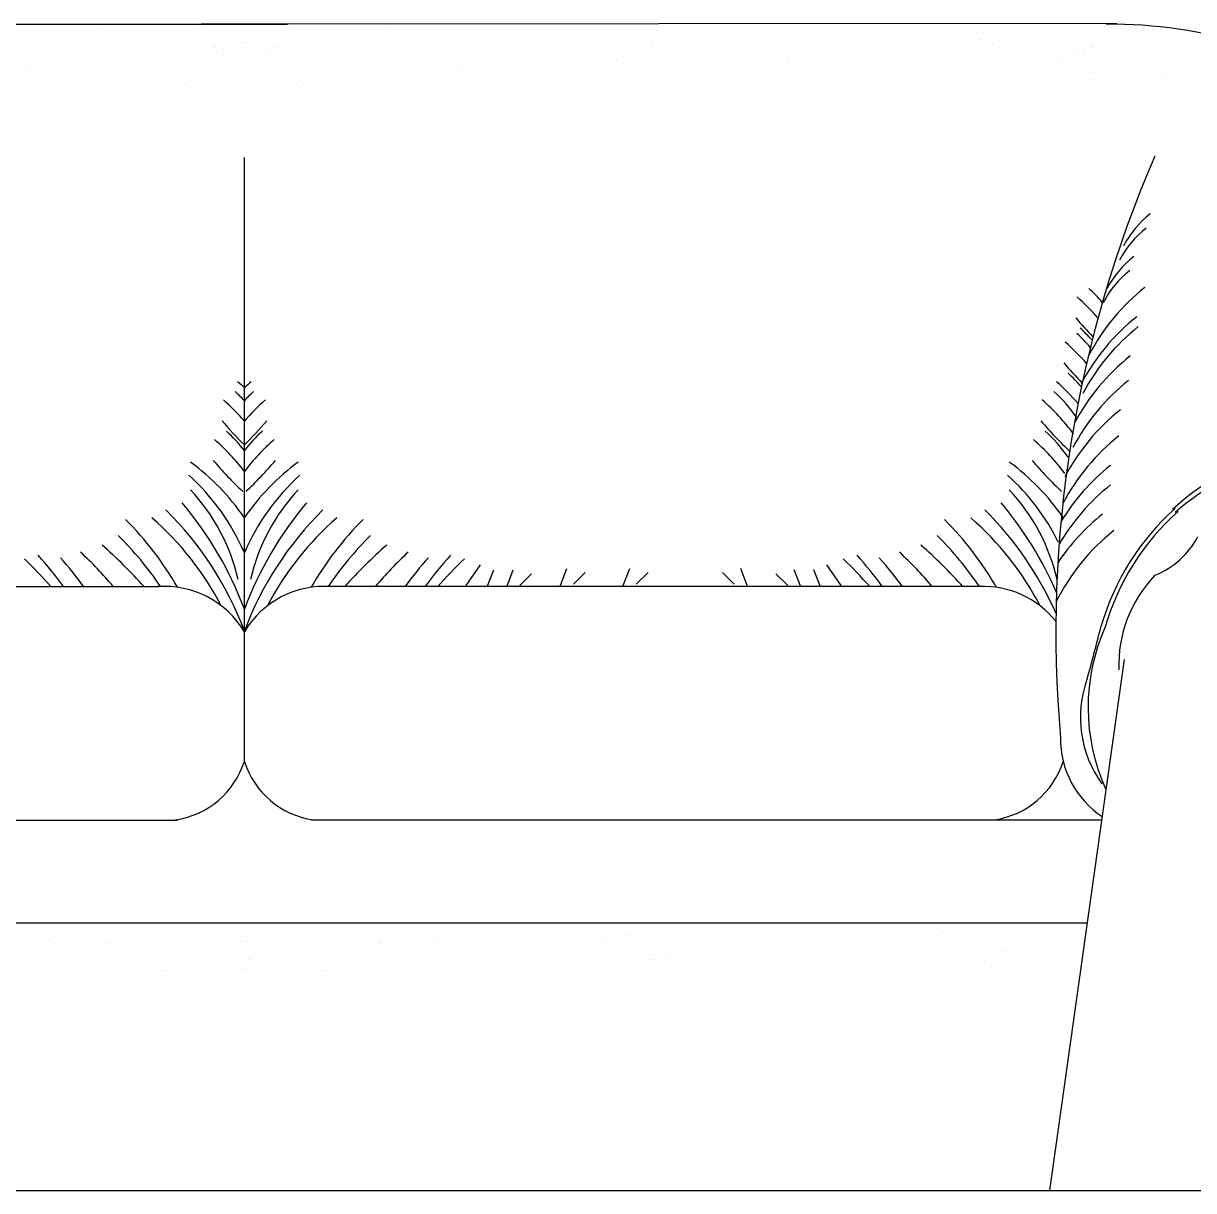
# Model space of a CAD drawing. Header units: inches. Extents: x 6 to 48.5, y 12.5 to 37.3.
# Drawn here: x 11.286 to 12.102, y 17.38 to 18.194 of the extents above; entities that cross this region are included whole.
import ezdxf

# ---------------------------------------------------------------- set-up
doc = ezdxf.new("R2010")
doc.units = ezdxf.units.IN
doc.header["$MEASUREMENT"] = 0
doc.layers.add('02', color=2, linetype='Continuous')
doc.layers.add('1', color=1, linetype='Continuous')

msp = doc.modelspace()

# ---------------------------------------------------------------- linework, layer by layer
at = {"layer": '02'}
for p, q in [((10.83169, 18.19386), (11.47033, 18.19324)), ((12.04883, 18.19386), (11.41019, 18.19324)), ((11.3376, 18.19044), (11.3376, 18.19044)), ((11.40474, 18.19042), (11.40474, 18.19042)), ((11.41398, 18.19153), (11.41398, 18.19153)), ((11.46654, 18.19153), (11.46654, 18.19153)), ((11.47578, 18.19042), (11.47578, 18.19042)), ((11.54292, 18.19044), (11.54292, 18.19044)), ((11.60682, 18.18673), (11.60682, 18.18673)), ((11.73152, 18.18519), (11.73152, 18.18519)), ((11.82192, 18.18765), (11.82192, 18.18765)), ((11.82218, 18.19264), (11.82218, 18.19264)), ((11.82976, 18.19187), (11.82976, 18.19187)), ((11.83671, 18.18627), (11.83671, 18.18627)), ((11.84955, 18.18984), (11.84955, 18.18984)), ((11.86139, 18.18863), (11.86139, 18.18863)), ((11.86712, 18.18888), (11.86712, 18.18888)), ((11.86898, 18.18786), (11.86898, 18.18786)), ((11.88877, 18.18583), (11.88877, 18.18583)), ((11.89301, 18.18673), (11.89301, 18.18673)), ((11.89561, 18.18926), (11.89561, 18.18926)), ((11.91232, 18.1901), (11.91232, 18.1901)), ((11.95152, 18.18726), (11.95152, 18.18726)), ((11.97589, 18.19042), (11.97589, 18.19042)), ((11.98513, 18.19153), (11.98513, 18.19153)), ((11.29061, 18.17742), (11.29061, 18.17742)), ((11.31013, 18.18193), (11.31013, 18.18193)), ((11.34074, 18.18441), (11.34074, 18.18441)), ((11.36507, 18.18474), (11.36507, 18.18474)), ((11.3678, 18.18164), (11.3678, 18.18164)), ((11.39102, 18.17987), (11.39102, 18.17987)), ((11.41944, 18.17837), (11.41944, 18.17837)), ((11.41962, 18.17729), (11.41962, 18.17729)), ((11.43011, 18.1811), (11.43011, 18.1811)), ((11.43858, 18.18074), (11.43858, 18.18074)), ((11.44194, 18.18074), (11.44194, 18.18074)), ((11.4504, 18.1811), (11.4504, 18.1811)), ((11.4609, 18.17729), (11.4609, 18.17729)), ((11.46312, 18.1785), (11.46312, 18.1785)), ((11.4895, 18.17987), (11.4895, 18.17987)), ((11.51272, 18.18164), (11.51272, 18.18164)), ((11.51544, 18.18474), (11.51544, 18.18474)), ((11.53977, 18.18441), (11.53977, 18.18441)), ((11.57039, 18.18193), (11.57039, 18.18193)), ((11.58991, 18.17742), (11.58991, 18.17742)), ((11.6019, 18.1777), (11.6019, 18.1777)), ((11.63511, 18.17865), (11.63511, 18.17865)), ((11.64112, 18.18273), (11.64112, 18.18273)), ((11.6479, 18.17826), (11.6479, 18.17826)), ((11.66169, 18.17891), (11.66169, 18.17891)), ((11.68031, 18.17988), (11.68031, 18.17988)), ((11.68632, 18.18396), (11.68632, 18.18396)), ((11.68714, 18.17798), (11.68714, 18.17798)), ((11.71976, 18.18109), (11.71976, 18.18109)), ((11.72427, 18.17924), (11.72427, 18.17924)), ((11.72551, 18.18111), (11.72551, 18.18111)), ((11.76227, 18.17985), (11.76227, 18.17985)), ((11.77071, 18.18234), (11.77071, 18.18234)), ((11.77605, 18.18156), (11.77605, 18.18156)), ((11.77865, 18.18408), (11.77865, 18.18408)), ((11.80151, 18.17958), (11.80151, 18.17958)), ((11.81591, 18.18357), (11.81591, 18.18357)), ((11.83864, 18.18083), (11.83864, 18.18083)), ((11.86111, 18.1848), (11.86111, 18.1848)), ((11.87664, 18.18145), (11.87664, 18.18145)), ((11.90061, 18.18462), (11.90061, 18.18462)), ((11.9082, 18.18385), (11.9082, 18.18385)), ((11.91588, 18.18118), (11.91588, 18.18118)), ((11.92798, 18.18182), (11.92798, 18.18182)), ((11.93983, 18.18061), (11.93983, 18.18061)), ((11.94741, 18.17984), (11.94741, 18.17984)), ((11.95301, 18.18243), (11.95301, 18.18243)), ((11.96217, 18.17987), (11.96217, 18.17987)), ((11.9672, 18.17781), (11.9672, 18.17781)), ((11.99101, 18.18305), (11.99101, 18.18305)), ((11.99767, 18.17997), (11.99767, 18.17997)), ((12.00126, 18.1811), (12.00126, 18.1811)), ((12.00973, 18.18074), (12.00973, 18.18074)), ((12.03205, 18.17729), (12.03205, 18.17729)), ((12.03223, 18.17837), (12.03223, 18.17837)), ((12.07125, 18.17985), (12.07125, 18.17985)), ((12.08201, 18.18388), (12.08201, 18.18388)), ((11.30775, 18.17638), (11.30775, 18.17638)), ((11.32702, 18.17375), (11.32702, 18.17375)), ((11.33237, 18.16885), (11.33237, 18.16885)), ((11.37095, 18.17561), (11.37095, 18.17561)), ((11.38567, 18.17496), (11.38567, 18.17496)), ((11.40521, 18.16942), (11.40521, 18.16942)), ((11.40709, 18.17581), (11.40709, 18.17581)), ((11.42497, 18.17239), (11.42497, 18.17239)), ((11.42537, 18.17628), (11.42537, 18.17628)), ((11.43682, 18.16891), (11.43682, 18.16891)), ((11.44431, 18.17075), (11.44431, 18.17075)), ((11.45515, 18.17628), (11.45515, 18.17628)), ((11.45555, 18.17239), (11.45555, 18.17239)), ((11.47343, 18.17581), (11.47343, 18.17581)), ((11.47531, 18.16942), (11.47531, 18.16942)), ((11.49485, 18.17496), (11.49485, 18.17496)), ((11.50957, 18.17561), (11.50957, 18.17561)), ((11.54815, 18.16885), (11.54815, 18.16885)), ((11.5535, 18.17375), (11.5535, 18.17375)), ((11.57277, 18.17638), (11.57277, 18.17638)), ((11.61375, 18.17649), (11.61375, 18.17649)), ((11.62133, 18.17571), (11.62133, 18.17571)), ((11.64112, 18.17369), (11.64112, 18.17369)), ((11.65297, 18.17248), (11.65297, 18.17248)), ((11.65909, 18.17638), (11.65909, 18.17638)), ((11.66055, 18.1717), (11.66055, 18.1717)), ((11.68034, 18.16968), (11.68034, 18.16968)), ((11.76376, 18.16962), (11.76376, 18.16962)), ((11.79429, 18.16889), (11.79429, 18.16889)), ((11.82005, 18.17008), (11.82005, 18.17008)), ((11.83949, 18.17012), (11.83949, 18.17012)), ((11.88071, 18.1748), (11.88071, 18.1748)), ((11.88469, 18.17135), (11.88469, 18.17135)), ((11.92989, 18.17258), (11.92989, 18.17258)), ((11.93701, 18.17526), (11.93701, 18.17526)), ((11.95682, 18.17496), (11.95682, 18.17496)), ((11.97905, 18.1766), (11.97905, 18.1766)), ((11.98663, 18.17583), (11.98663, 18.17583)), ((12.00642, 18.1738), (12.00642, 18.1738)), ((12.00797, 18.16891), (12.00797, 18.16891)), ((12.01014, 18.16923), (12.01014, 18.16923)), ((12.01826, 18.17259), (12.01826, 18.17259)), ((12.02029, 18.17504), (12.02029, 18.17504)), ((12.0263, 18.17628), (12.0263, 18.17628)), ((12.0267, 18.17239), (12.0267, 18.17239)), ((12.04458, 18.17581), (12.04458, 18.17581)), ((12.059, 18.17204), (12.059, 18.17204)), ((12.07568, 18.17216), (12.07568, 18.17216)), ((12.08177, 18.17172), (12.08177, 18.17172)), ((11.28985, 18.16346), (11.28985, 18.16346)), ((11.29178, 18.16226), (11.29178, 18.16226)), ((11.31224, 18.16275), (11.31224, 18.16275)), ((11.32786, 18.16284), (11.32786, 18.16284)), ((11.34317, 18.16204), (11.34317, 18.16204)), ((11.35722, 18.16495), (11.35722, 18.16495)), ((11.41576, 18.16833), (11.41576, 18.16833)), ((11.4184, 18.16192), (11.4184, 18.16192)), ((11.43539, 18.16278), (11.43539, 18.16278)), ((11.44513, 18.16278), (11.44513, 18.16278)), ((11.46212, 18.16192), (11.46212, 18.16192)), ((11.46476, 18.16833), (11.46476, 18.16833)), ((11.5233, 18.16495), (11.5233, 18.16495)), ((11.53735, 18.16204), (11.53735, 18.16204)), ((11.55266, 18.16284), (11.55266, 18.16284)), ((11.56828, 18.16275), (11.56828, 18.16275)), ((11.58874, 18.16226), (11.58874, 18.16226)), ((11.59067, 18.16346), (11.59067, 18.16346)), ((11.61348, 18.16398), (11.61348, 18.16398)), ((11.62991, 18.16319), (11.62991, 18.16319)), ((11.6468, 18.16444), (11.6468, 18.16444)), ((11.65869, 18.16521), (11.65869, 18.16521)), ((11.66703, 18.16444), (11.66703, 18.16444)), ((11.69218, 18.16847), (11.69218, 18.16847)), ((11.69977, 18.16769), (11.69977, 18.16769)), ((11.70389, 18.16644), (11.70389, 18.16644)), ((11.70504, 18.16506), (11.70504, 18.16506)), ((11.71956, 18.16567), (11.71956, 18.16567)), ((11.7314, 18.16446), (11.7314, 18.16446)), ((11.73898, 18.16368), (11.73898, 18.16368)), ((11.74428, 18.16478), (11.74428, 18.16478)), ((11.74909, 18.16766), (11.74909, 18.16766)), ((11.7814, 18.16604), (11.7814, 18.16604)), ((11.81941, 18.16666), (11.81941, 18.16666)), ((11.85865, 18.16638), (11.85865, 18.16638)), ((11.89577, 18.16764), (11.89577, 18.16764)), ((11.92471, 18.16332), (11.92471, 18.16332)), ((11.97302, 18.16798), (11.97302, 18.16798)), ((11.98361, 18.16632), (11.98361, 18.16632)), ((12.00654, 18.16278), (12.00654, 18.16278)), ((12.03591, 18.16833), (12.03591, 18.16833)), ((12.07033, 18.16725), (12.07033, 18.16725)), ((12.07642, 18.16681), (12.07642, 18.16681)), ((12.09491, 18.16597), (12.09491, 18.16597)), ((11.35068, 18.15926), (11.35068, 18.15926)), ((11.36257, 18.16005), (11.36257, 18.16005)), ((11.39645, 18.15892), (11.39645, 18.15892)), ((11.40186, 18.1541), (11.40186, 18.1541)), ((11.42152, 18.15967), (11.42152, 18.15967)), ((11.43028, 18.15915), (11.43028, 18.15915)), ((11.45024, 18.15915), (11.45024, 18.15915)), ((11.459, 18.15967), (11.459, 18.15967)), ((11.47866, 18.1541), (11.47866, 18.1541)), ((11.48407, 18.15892), (11.48407, 18.15892)), ((11.51795, 18.16005), (11.51795, 18.16005)), ((11.52984, 18.15926), (11.52984, 18.15926)), ((11.9676, 18.15892), (11.9676, 18.15892)), ((12.00143, 18.15915), (12.00143, 18.15915)), ((12.02761, 18.15484), (12.02761, 18.15484)), ((12.03015, 18.15967), (12.03015, 18.15967)), ((12.03015, 18.15478), (12.03015, 18.15478)), ((12.03125, 18.15303), (12.03125, 18.15303)), ((12.03726, 18.15711), (12.03726, 18.15711)), ((12.04981, 18.1541), (12.04981, 18.1541)), ((12.0736, 18.15933), (12.0736, 18.15933)), ((12.07372, 18.15238), (12.07372, 18.15238)), ((12.07969, 18.15889), (12.07969, 18.15889)), ((12.08267, 18.15817), (12.08267, 18.15817)), ((11.33018, 18.1455), (11.33018, 18.1455)), ((11.34709, 18.14867), (11.34709, 18.14867)), ((11.34997, 18.14753), (11.34997, 18.14753)), ((11.35755, 18.1483), (11.35755, 18.1483)), ((11.36474, 18.14561), (11.36474, 18.14561)), ((11.39876, 18.15156), (11.39876, 18.15156)), ((11.40721, 18.14919), (11.40721, 18.14919)), ((11.43366, 18.14478), (11.43366, 18.14478)), ((11.44686, 18.14478), (11.44686, 18.14478)), ((11.47331, 18.14919), (11.47331, 18.14919)), ((11.48176, 18.15156), (11.48176, 18.15156)), ((11.51578, 18.14561), (11.51578, 18.14561)), ((11.52297, 18.1483), (11.52297, 18.1483)), ((11.53055, 18.14753), (11.53055, 18.14753)), ((11.53343, 18.14867), (11.53343, 18.14867)), ((11.55034, 18.1455), (11.55034, 18.1455)), ((12.01801, 18.14478), (12.01801, 18.14478)), ((12.02501, 18.15231), (12.02501, 18.15231)), ((12.04446, 18.14919), (12.04446, 18.14919)), ((12.05291, 18.15156), (12.05291, 18.15156)), ((12.06296, 18.14835), (12.06296, 18.14835)), ((12.08111, 18.1512), (12.08111, 18.1512)), ((12.0872, 18.15076), (12.0872, 18.15076)), ((11.34047, 18.14359), (11.34047, 18.14359)), ((11.34648, 18.13951), (11.34648, 18.13951)), ((11.36734, 18.14308), (11.36734, 18.14308)), ((11.51318, 18.14308), (11.51318, 18.14308)), ((11.53404, 18.13951), (11.53404, 18.13951)), ((11.54005, 18.14359), (11.54005, 18.14359)), ((11.36508, 18.1336), (11.36508, 18.1336)), ((11.51543, 18.1336), (11.51543, 18.1336)), ((12.03329, 18.13359), (12.03329, 18.13359)), ((11.36963, 18.12568), (11.36963, 18.12568)), ((11.51242, 18.12483), (11.51242, 18.12483)), ((12.01973, 18.1207), (12.01973, 18.1207)), ((11.96283, 18.11321), (11.96283, 18.11321)), ((12.07786, 18.11285), (12.07786, 18.11285)), ((12.07885, 18.11903), (12.07885, 18.11903)), ((11.92639, 18.10842), (11.92639, 18.10842)), ((12.102, 18.10643), (12.102, 18.10643)), ((11.44026, 17.67919), (11.44026, 18.10042)), ((11.83131, 18.0959), (11.83131, 18.0959)), ((11.7744, 18.08841), (11.7744, 18.08841)), ((12.07055, 18.08753), (12.07055, 18.08753)), ((11.73797, 18.08361), (11.73797, 18.08361)), ((12.06957, 18.08135), (12.06957, 18.08135)), ((12.08567, 18.08554), (12.08567, 18.08554)), ((11.64289, 18.07109), (11.64289, 18.07109)), ((11.29454, 18.0636), (11.29454, 18.0636)), ((11.58598, 18.0636), (11.58598, 18.0636)), ((12.07759, 18.06306), (12.07759, 18.06306)), ((11.33098, 18.0588), (11.33098, 18.0588)), ((11.54954, 18.0588), (11.54954, 18.0588)), ((11.67136, 18.01399), (11.67136, 18.01399)), ((11.63493, 18.00919), (11.63493, 18.00919)), ((11.34067, 17.99667), (11.34067, 17.99667)), ((11.39758, 17.98918), (11.39758, 17.98918)), ((11.48294, 17.98918), (11.48294, 17.98918)), ((11.53985, 17.99667), (11.53985, 17.99667)), ((11.43401, 17.98438), (11.43401, 17.98438)), ((11.44651, 17.98438), (11.44651, 17.98438)), ((11.34989, 17.97709), (11.34989, 17.97709)), ((11.53063, 17.97709), (11.53063, 17.97709)), ((11.34925, 17.95758), (11.34925, 17.95758)), ((11.53127, 17.95758), (11.53127, 17.95758)), ((11.35818, 17.94559), (11.35818, 17.94559)), ((11.52234, 17.94559), (11.52234, 17.94559)), ((11.35778, 17.93605), (11.35778, 17.93605)), ((11.36894, 17.93894), (11.36894, 17.93894)), ((11.51158, 17.93894), (11.51158, 17.93894)), ((11.52274, 17.93605), (11.52274, 17.93605)), ((11.35754, 17.92608), (11.35754, 17.92608)), ((11.52298, 17.92608), (11.52298, 17.92608)), ((11.35305, 17.90232), (11.35305, 17.90232)), ((11.36608, 17.90455), (11.36608, 17.90455)), ((11.51444, 17.90455), (11.51444, 17.90455)), ((11.52747, 17.90232), (11.52747, 17.90232)), ((11.59503, 17.80177), (11.60506, 17.81635)), ((11.60962, 17.80086), (11.61418, 17.8127)), ((11.62329, 17.80086), (11.62785, 17.8127)), ((11.6324, 17.80177), (11.64061, 17.80997)), ((11.66066, 17.80177), (11.66522, 17.81361)), ((11.66977, 17.80268), (11.67798, 17.81088)), ((11.70449, 17.80177), (11.70905, 17.81361)), ((11.71361, 17.80268), (11.72181, 17.81088)), ((11.7819, 17.80268), (11.77369, 17.81088)), ((11.79101, 17.80177), (11.78645, 17.81361)), ((11.81926, 17.80177), (11.81106, 17.80997)), ((11.82838, 17.80086), (11.82382, 17.8127)), ((11.84205, 17.80086), (11.83749, 17.8127)), ((11.85663, 17.80177), (11.84661, 17.81635)), ((10.92762, 17.80111), (11.38065, 17.80111)), ((11.9529, 17.80111), (11.49987, 17.80111)), ((11.71209, 17.75974), (11.71209, 17.75974)), ((12.05395, 17.75026), (12.00183, 17.37983)), ((12.10129, 17.72847), (12.10129, 17.72847)), ((11.6606, 17.69322), (11.6606, 17.69322)), ((11.89301, 17.69521), (11.89301, 17.69521)), ((11.31913, 17.68406), (11.31913, 17.68406)), ((11.36396, 17.68556), (11.36396, 17.68556)), ((11.51656, 17.68556), (11.51656, 17.68556)), ((11.56139, 17.68406), (11.56139, 17.68406)), ((11.6499, 17.68341), (11.6499, 17.68341)), ((11.74226, 17.68373), (11.74226, 17.68373)), ((11.92313, 17.6834), (11.92313, 17.6834)), ((11.59545, 17.67517), (11.59545, 17.67517)), ((11.64267, 17.66896), (11.64267, 17.66896)), ((11.6729, 17.66498), (11.6729, 17.66498)), ((11.62005, 17.65855), (11.62005, 17.65855)), ((11.75179, 17.65459), (11.75179, 17.65459)), ((11.76863, 17.65926), (11.76863, 17.65926)), ((11.92066, 17.65732), (11.92066, 17.65732)), ((11.79901, 17.64837), (11.79901, 17.64837)), ((10.84232, 17.63829), (11.39355, 17.63829)), ((12.0382, 17.63829), (11.48697, 17.63829)), ((11.82924, 17.64439), (11.82924, 17.64439)), ((11.8352, 17.64224), (11.8352, 17.64224)), ((12.02809, 17.56644), (10.85243, 17.56644)), ((11.28699, 17.56033), (11.28699, 17.56033)), ((11.29635, 17.55886), (11.29635, 17.55886)), ((11.30954, 17.56176), (11.30954, 17.56176)), ((11.31834, 17.55742), (11.31834, 17.55742)), ((11.32413, 17.56015), (11.32413, 17.56015)), ((11.35263, 17.55769), (11.35263, 17.55769)), ((11.35531, 17.56014), (11.35531, 17.56014)), ((11.36335, 17.56157), (11.36335, 17.56157)), ((11.40825, 17.56157), (11.40825, 17.56157)), ((11.41341, 17.56064), (11.41341, 17.56064)), ((11.41845, 17.56176), (11.41845, 17.56176)), ((11.43305, 17.56015), (11.43305, 17.56015)), ((11.44747, 17.56015), (11.44747, 17.56015)), ((11.46207, 17.56176), (11.46207, 17.56176)), ((11.46711, 17.56064), (11.46711, 17.56064)), ((11.47227, 17.56157), (11.47227, 17.56157)), ((11.51717, 17.56157), (11.51717, 17.56157)), ((11.52521, 17.56014), (11.52521, 17.56014)), ((11.52789, 17.55769), (11.52789, 17.55769)), ((11.55638, 17.56015), (11.55638, 17.56015)), ((11.56218, 17.55742), (11.56218, 17.55742)), ((11.57098, 17.56176), (11.57098, 17.56176)), ((11.58417, 17.55886), (11.58417, 17.55886)), ((11.59371, 17.56157), (11.59371, 17.56157)), ((11.60251, 17.55761), (11.60251, 17.55761)), ((11.61006, 17.55661), (11.61006, 17.55661)), ((11.62941, 17.55689), (11.62941, 17.55689)), ((11.63154, 17.55985), (11.63154, 17.55985)), ((11.64227, 17.55836), (11.64227, 17.55836)), ((11.66655, 17.55671), (11.66655, 17.55671)), ((11.67075, 17.55843), (11.67075, 17.55843)), ((11.69234, 17.55657), (11.69234, 17.55657)), ((11.70123, 17.55707), (11.70123, 17.55707)), ((11.70577, 17.55813), (11.70577, 17.55813)), ((11.7079, 17.55861), (11.7079, 17.55861)), ((11.7459, 17.55813), (11.7459, 17.55813)), ((11.75044, 17.55707), (11.75044, 17.55707)), ((11.78512, 17.55671), (11.78512, 17.55671)), ((11.8094, 17.55836), (11.8094, 17.55836)), ((11.82226, 17.55689), (11.82226, 17.55689)), ((11.85796, 17.56157), (11.85796, 17.56157)), ((11.8675, 17.55886), (11.8675, 17.55886)), ((11.87768, 17.55897), (11.87768, 17.55897)), ((11.88949, 17.55742), (11.88949, 17.55742)), ((11.92378, 17.55769), (11.92378, 17.55769)), ((11.92646, 17.56014), (11.92646, 17.56014)), ((11.98456, 17.56064), (11.98456, 17.56064)), ((11.28912, 17.55641), (11.28912, 17.55641)), ((11.30163, 17.55215), (11.30163, 17.55215)), ((11.30524, 17.55479), (11.30524, 17.55479)), ((11.30792, 17.55234), (11.30792, 17.55234)), ((11.32426, 17.55158), (11.32426, 17.55158)), ((11.32834, 17.55499), (11.32834, 17.55499)), ((11.34562, 17.55383), (11.34562, 17.55383)), ((11.34684, 17.55223), (11.34684, 17.55223)), ((11.35742, 17.55227), (11.35742, 17.55227)), ((11.3642, 17.55351), (11.3642, 17.55351)), ((11.36548, 17.55517), (11.36548, 17.55517)), ((11.36948, 17.55149), (11.36948, 17.55149)), ((11.3847, 17.54868), (11.3847, 17.54868)), ((11.40349, 17.55469), (11.40349, 17.55469)), ((11.40741, 17.55351), (11.40741, 17.55351)), ((11.41415, 17.55479), (11.41415, 17.55479)), ((11.4147, 17.55141), (11.4147, 17.55141)), ((11.41683, 17.55234), (11.41683, 17.55234)), ((11.42476, 17.55223), (11.42476, 17.55223)), ((11.43781, 17.55327), (11.43781, 17.55327)), ((11.44271, 17.55327), (11.44271, 17.55327)), ((11.45576, 17.55223), (11.45576, 17.55223)), ((11.46369, 17.55234), (11.46369, 17.55234)), ((11.46582, 17.55141), (11.46582, 17.55141)), ((11.46637, 17.55479), (11.46637, 17.55479)), ((11.47311, 17.55351), (11.47311, 17.55351)), ((11.47703, 17.55469), (11.47703, 17.55469)), ((11.49582, 17.54868), (11.49582, 17.54868)), ((11.51104, 17.55149), (11.51104, 17.55149)), ((11.51504, 17.55517), (11.51504, 17.55517)), ((11.51554, 17.55128), (11.51554, 17.55128)), ((11.5231, 17.55227), (11.5231, 17.55227)), ((11.53368, 17.55223), (11.53368, 17.55223)), ((11.5349, 17.55383), (11.5349, 17.55383)), ((11.55218, 17.55499), (11.55218, 17.55499)), ((11.55626, 17.55158), (11.55626, 17.55158)), ((11.5726, 17.55234), (11.5726, 17.55234)), ((11.57528, 17.55479), (11.57528, 17.55479)), ((11.57889, 17.55215), (11.57889, 17.55215)), ((11.5914, 17.55641), (11.5914, 17.55641)), ((11.60147, 17.55166), (11.60147, 17.55166)), ((11.62411, 17.55207), (11.62411, 17.55207)), ((11.63338, 17.55529), (11.63338, 17.55529)), ((11.64159, 17.55246), (11.64159, 17.55246)), ((11.64495, 17.55591), (11.64495, 17.55591)), ((11.64915, 17.55147), (11.64915, 17.55147)), ((11.66887, 17.54887), (11.66887, 17.54887)), ((11.68966, 17.55412), (11.68966, 17.55412)), ((11.71454, 17.55191), (11.71454, 17.55191)), ((11.80498, 17.55174), (11.80498, 17.55174)), ((11.80672, 17.55591), (11.80672, 17.55591)), ((11.8502, 17.55166), (11.8502, 17.55166)), ((11.86027, 17.55641), (11.86027, 17.55641)), ((11.89541, 17.55158), (11.89541, 17.55158)), ((11.89704, 17.55642), (11.89704, 17.55642)), ((11.91677, 17.55383), (11.91677, 17.55383)), ((11.92857, 17.55227), (11.92857, 17.55227)), ((11.93613, 17.55128), (11.93613, 17.55128)), ((11.93663, 17.55517), (11.93663, 17.55517)), ((11.94063, 17.55149), (11.94063, 17.55149)), ((11.95585, 17.54868), (11.95585, 17.54868)), ((11.97464, 17.55469), (11.97464, 17.55469)), ((11.98585, 17.55141), (11.98585, 17.55141)), ((12.01386, 17.55327), (12.01386, 17.55327)), ((11.30663, 17.54672), (11.30663, 17.54672)), ((11.30784, 17.54204), (11.30784, 17.54204)), ((11.32055, 17.54076), (11.32055, 17.54076)), ((11.34463, 17.5472), (11.34463, 17.5472)), ((11.3965, 17.54713), (11.3965, 17.54713)), ((11.40406, 17.54613), (11.40406, 17.54613)), ((11.41554, 17.54672), (11.41554, 17.54672)), ((11.42221, 17.54032), (11.42221, 17.54032)), ((11.42378, 17.54354), (11.42378, 17.54354)), ((11.42697, 17.5472), (11.42697, 17.5472)), ((11.42946, 17.54076), (11.42946, 17.54076)), ((11.43737, 17.54099), (11.43737, 17.54099)), ((11.44315, 17.54099), (11.44315, 17.54099)), ((11.44493, 17.54198), (11.44493, 17.54198)), ((11.45106, 17.54076), (11.45106, 17.54076)), ((11.45355, 17.5472), (11.45355, 17.5472)), ((11.45673, 17.54354), (11.45673, 17.54354)), ((11.45831, 17.54032), (11.45831, 17.54032)), ((11.46498, 17.54672), (11.46498, 17.54672)), ((11.47646, 17.54613), (11.47646, 17.54613)), ((11.48156, 17.5474), (11.48156, 17.5474)), ((11.53589, 17.5472), (11.53589, 17.5472)), ((11.54052, 17.54611), (11.54052, 17.54611)), ((11.55997, 17.54076), (11.55997, 17.54076)), ((11.57268, 17.54204), (11.57268, 17.54204)), ((11.57389, 17.54672), (11.57389, 17.54672)), ((11.6013, 17.54316), (11.6013, 17.54316)), ((11.60982, 17.54187), (11.60982, 17.54187)), ((11.61311, 17.5453), (11.61311, 17.5453)), ((11.64904, 17.54328), (11.64904, 17.54328)), ((11.65025, 17.54548), (11.65025, 17.54548)), ((11.65758, 17.54433), (11.65758, 17.54433)), ((11.67703, 17.54255), (11.67703, 17.54255)), ((11.68068, 17.54731), (11.68068, 17.54731)), ((11.68826, 17.545), (11.68826, 17.545)), ((11.70796, 17.54372), (11.70796, 17.54372)), ((11.71568, 17.54383), (11.71568, 17.54383)), ((11.71836, 17.54138), (11.71836, 17.54138)), ((11.72419, 17.54359), (11.72419, 17.54359)), ((11.72435, 17.54117), (11.72435, 17.54117)), ((11.72732, 17.54117), (11.72732, 17.54117)), ((11.72748, 17.54359), (11.72748, 17.54359)), ((11.73331, 17.54138), (11.73331, 17.54138)), ((11.73599, 17.54383), (11.73599, 17.54383)), ((11.79409, 17.54433), (11.79409, 17.54433)), ((11.80263, 17.54328), (11.80263, 17.54328)), ((11.84185, 17.54187), (11.84185, 17.54187)), ((11.85037, 17.54316), (11.85037, 17.54316)), ((11.87899, 17.54204), (11.87899, 17.54204)), ((11.91115, 17.54611), (11.91115, 17.54611)), ((11.96765, 17.54713), (11.96765, 17.54713)), ((11.97011, 17.5474), (11.97011, 17.5474)), ((11.97521, 17.54613), (11.97521, 17.54613)), ((11.99336, 17.54032), (11.99336, 17.54032)), ((11.99493, 17.54354), (11.99493, 17.54354)), ((12.00674, 17.54198), (12.00674, 17.54198)), ((12.0143, 17.54099), (12.0143, 17.54099)), ((11.29549, 17.53324), (11.29549, 17.53324)), ((11.32555, 17.53287), (11.32555, 17.53287)), ((11.33041, 17.53382), (11.33041, 17.53382)), ((11.36427, 17.53359), (11.36427, 17.53359)), ((11.38365, 17.53337), (11.38365, 17.53337)), ((11.38506, 17.54015), (11.38506, 17.54015)), ((11.38592, 17.53308), (11.38592, 17.53308)), ((11.38929, 17.53579), (11.38929, 17.53579)), ((11.40734, 17.53359), (11.40734, 17.53359)), ((11.43114, 17.533), (11.43114, 17.533)), ((11.43791, 17.53465), (11.43791, 17.53465)), ((11.4412, 17.53382), (11.4412, 17.53382)), ((11.44938, 17.533), (11.44938, 17.533)), ((11.47318, 17.53359), (11.47318, 17.53359)), ((11.49123, 17.53579), (11.49123, 17.53579)), ((11.4946, 17.53308), (11.4946, 17.53308)), ((11.49545, 17.54015), (11.49545, 17.54015)), ((11.49687, 17.53337), (11.49687, 17.53337)), ((11.51625, 17.53359), (11.51625, 17.53359)), ((11.55011, 17.53382), (11.55011, 17.53382)), ((11.55497, 17.53287), (11.55497, 17.53287)), ((11.58503, 17.53324), (11.58503, 17.53324)), ((11.59533, 17.53374), (11.59533, 17.53374)), ((11.61625, 17.5396), (11.61625, 17.5396)), ((11.63025, 17.53333), (11.63025, 17.53333)), ((11.64055, 17.53365), (11.64055, 17.53365)), ((11.66554, 17.53343), (11.66554, 17.53343)), ((11.67547, 17.53341), (11.67547, 17.53341)), ((11.68527, 17.53603), (11.68527, 17.53603)), ((11.69282, 17.53702), (11.69282, 17.53702)), ((11.70463, 17.53858), (11.70463, 17.53858)), ((11.72069, 17.53349), (11.72069, 17.53349)), ((11.73098, 17.53349), (11.73098, 17.53349)), ((11.74704, 17.53858), (11.74704, 17.53858)), ((11.75884, 17.53702), (11.75884, 17.53702)), ((11.7664, 17.53603), (11.7664, 17.53603)), ((11.7762, 17.53341), (11.7762, 17.53341)), ((11.78612, 17.53343), (11.78612, 17.53343)), ((11.82142, 17.53333), (11.82142, 17.53333)), ((11.86664, 17.53324), (11.86664, 17.53324)), ((11.8967, 17.53287), (11.8967, 17.53287)), ((11.9548, 17.53337), (11.9548, 17.53337)), ((11.95621, 17.54015), (11.95621, 17.54015)), ((11.95707, 17.53308), (11.95707, 17.53308)), ((11.96044, 17.53579), (11.96044, 17.53579)), ((12.00229, 17.533), (12.00229, 17.533)), ((12.01375, 17.53465), (12.01375, 17.53465)), ((11.29007, 17.52663), (11.29007, 17.52663)), ((11.37858, 17.52598), (11.37858, 17.52598)), ((11.50194, 17.52598), (11.50194, 17.52598)), ((11.59045, 17.52663), (11.59045, 17.52663)), ((11.63528, 17.52813), (11.63528, 17.52813)), ((11.81639, 17.52813), (11.81639, 17.52813)), ((11.86122, 17.52663), (11.86122, 17.52663)), ((11.94973, 17.52598), (11.94973, 17.52598)), ((11.32413, 17.51775), (11.32413, 17.51775)), ((11.55639, 17.51775), (11.55639, 17.51775)), ((11.89528, 17.51775), (11.89528, 17.51775)), ((11.37135, 17.51153), (11.37135, 17.51153)), ((11.50917, 17.51153), (11.50917, 17.51153)), ((11.9425, 17.51153), (11.9425, 17.51153)), ((11.34873, 17.50112), (11.34873, 17.50112)), ((11.40158, 17.50755), (11.40158, 17.50755)), ((11.47894, 17.50755), (11.47894, 17.50755)), ((11.53178, 17.50112), (11.53178, 17.50112)), ((11.91988, 17.50112), (11.91988, 17.50112)), ((11.97273, 17.50755), (11.97273, 17.50755))]:
    msp.add_line(p, q, dxfattribs=at)
for centre, radius, start, end in [((12.04478, 17.86632), 0.32694, 72.85012, 90.57828), ((12.8387, 17.76926), 0.83242, 156.49298, 185.07056), ((12.1161, 18.00545), 0.07092, 128.47134, 152.15499), ((12.11336, 17.99561), 0.07092, 128.47134, 152.15499), ((12.10471, 17.97585), 0.07092, 128.47134, 152.15499), ((12.10197, 17.96602), 0.07092, 128.47134, 152.15499), ((11.95529, 17.92816), 0.10959, 40.45367, 47.54571), ((12.16025, 17.89403), 0.14775, 128.47134, 152.15499), ((11.92344, 17.89103), 0.14863, 40.97484, 48.93576), ((12.15456, 17.87354), 0.14775, 128.47134, 152.15499), ((12.23584, 18.17247), 0.28348, 220.45825, 224.0722), ((11.94921, 17.90053), 0.10959, 41.28914, 47.54571), ((12.1557, 17.86671), 0.14775, 128.47134, 152.15499), ((11.947, 17.89666), 0.10959, 40.51449, 47.54571), ((11.91515, 17.85953), 0.14863, 40.81104, 48.93576), ((12.22755, 18.14098), 0.28348, 220.45825, 224.28533), ((12.15, 17.84623), 0.14775, 128.47134, 152.15499), ((11.94092, 17.86903), 0.10959, 40.64915, 47.54571), ((11.33792, 17.8319), 0.14863, 46.48421, 48.93576), ((11.5426, 17.8319), 0.14863, 131.06424, 133.51579), ((11.90907, 17.8319), 0.14863, 40.71952, 48.93576), ((12.14886, 17.82915), 0.14775, 128.47134, 152.15499), ((11.35981, 17.85632), 0.10959, 42.77024, 47.54571), ((11.52071, 17.85632), 0.10959, 132.45429, 137.22976), ((11.93096, 17.85632), 0.10959, 34.86444, 47.54571), ((11.32796, 17.81919), 0.14863, 40.92898, 48.93576), ((11.55256, 17.81919), 0.14863, 131.06424, 139.07102), ((11.89911, 17.81919), 0.14863, 36.49417, 48.93576), ((12.14317, 17.80866), 0.14775, 128.47134, 152.15499), ((11.64036, 18.10064), 0.28348, 220.45825, 225.09804), ((11.24016, 18.10064), 0.28348, 314.90196, 319.54175), ((12.21151, 18.10064), 0.28348, 220.45825, 226.48403), ((11.35373, 17.82869), 0.10959, 37.85293, 47.54571), ((11.52679, 17.82869), 0.10959, 132.45429, 142.14707), ((11.92488, 17.82869), 0.10959, 34.86444, 47.54571), ((11.32188, 17.79156), 0.14863, 37.20786, 48.93576), ((11.55864, 17.79156), 0.14863, 131.06424, 142.79214), ((11.89303, 17.79156), 0.14863, 36.49417, 48.93576), ((12.14203, 17.79045), 0.14775, 128.47134, 152.15499), ((12.19735, 17.73683), 0.16118, 78.37985, 132.89072), ((12.20532, 17.7225), 0.17424, 81.45937, 131.62508), ((11.30667, 17.7571), 0.16225, 34.59468, 53.73377), ((11.63428, 18.073), 0.28348, 220.45825, 226.48403), ((11.57385, 17.7571), 0.16225, 126.26623, 145.40532), ((11.24624, 18.073), 0.28348, 313.51597, 319.54175), ((11.87782, 17.7571), 0.16225, 34.59468, 53.73377), ((12.20543, 18.073), 0.28348, 220.45825, 226.48403), ((12.13633, 17.76997), 0.14775, 128.47134, 148.87249), ((11.29548, 17.7619), 0.15783, 23.46166, 47.79507), ((11.58504, 17.7619), 0.15783, 132.20493, 156.53834), ((11.86663, 17.7619), 0.15783, 26.42781, 47.79507), ((11.30357, 17.77566), 0.13583, 12.94862, 43.16035), ((11.57695, 17.77566), 0.13583, 136.83965, 167.05138), ((11.87472, 17.77566), 0.13583, 12.94862, 43.16035), ((12.13633, 17.75631), 0.14775, 128.47134, 149.88122), ((11.20395, 17.69695), 0.25231, 20.51312, 40.09869), ((11.67657, 17.69695), 0.25231, 139.90131, 159.48688), ((11.7751, 17.69695), 0.25231, 23.3545, 40.09869), ((11.22069, 17.68777), 0.23449, 20.54726, 45.32834), ((11.65983, 17.68777), 0.23449, 134.67166, 159.45274), ((11.79184, 17.68777), 0.23449, 23.8044, 45.32834), ((12.13064, 17.73582), 0.14775, 128.47134, 146.31647), ((12.20532, 17.72541), 0.17424, 131.62508, 163.90076), ((12.20532, 17.72541), 0.17134, 131.62508, 163.90076), ((11.20078, 17.69012), 0.22228, 29.79334, 45.1829), ((11.23724, 17.69011), 0.21087, 27.56448, 48.9502), ((11.64328, 17.69011), 0.21087, 131.0498, 152.43552), ((11.67974, 17.69012), 0.22228, 134.8171, 150.20666), ((11.77193, 17.69012), 0.22228, 29.78432, 45.1829), ((11.80839, 17.69011), 0.21087, 27.56448, 48.9502), ((11.18749, 17.66988), 0.23449, 34.04717, 45.32834), ((11.69303, 17.66988), 0.23449, 134.67166, 145.95283), ((11.75864, 17.66988), 0.23449, 34.03124, 45.32834), ((12.13861, 17.72444), 0.14775, 128.47134, 153.35171), ((12.05421, 17.86251), 0.05759, 291.53757, 332.64075), ((11.11697, 17.57376), 0.34037, 41.90718, 48.84474), ((11.76355, 17.57376), 0.34037, 131.15526, 138.09282), ((11.68812, 17.57376), 0.34037, 41.90718, 48.84474), ((11.04969, 17.57633), 0.34037, 41.32986, 45.84474), ((11.12314, 17.66498), 0.23449, 35.48679, 42.32834), ((11.14722, 17.67191), 0.22228, 35.53858, 42.1829), ((11.16879, 17.65203), 0.23377, 39.62248, 47.71621), ((11.71173, 17.65203), 0.23377, 132.28379, 140.37752), ((11.7333, 17.67191), 0.22228, 137.8171, 144.46142), ((11.75738, 17.66498), 0.23449, 137.67166, 144.51321), ((11.83083, 17.57633), 0.34037, 134.15526, 138.67014), ((11.62084, 17.57633), 0.34037, 41.32986, 45.84474), ((11.69429, 17.66498), 0.23449, 35.48679, 42.32834), ((11.71837, 17.67191), 0.22228, 35.53858, 42.1829), ((11.73994, 17.65203), 0.23377, 39.62248, 47.71621), ((12.14105, 17.74606), 0.09094, 136.25119, 181.87286), ((11.38449, 17.73627), 0.06496, 30.84048, 94.04259), ((11.49603, 17.73627), 0.06496, 85.95741, 149.15952), ((11.9558, 17.73648), 0.0647, 38.67703, 92.57134), ((10.43164, 18.17962), 1.65677, 344.48099, 345.81858), ((12.16661, 17.71677), 0.13786, 155.96244, 204.52718), ((12.10283, 17.70993), 0.07942, 160.57984, 215.78564), ((12.07408, 17.69468), 0.06455, 179.10648, 236.60887), ((11.38352, 17.6973), 0.05956, 278.51042, 342.29983), ((11.497, 17.6973), 0.05956, 197.70017, 261.48958), ((11.95467, 17.6973), 0.05956, 278.51042, 342.29983)]:
    msp.add_arc(centre, radius, start, end, dxfattribs=at)
at = {"layer": '1'}
msp.add_line((6.30749, 17.37983), (26.63369, 17.37983), dxfattribs=at)

doc.saveas('drawing.dxf')
